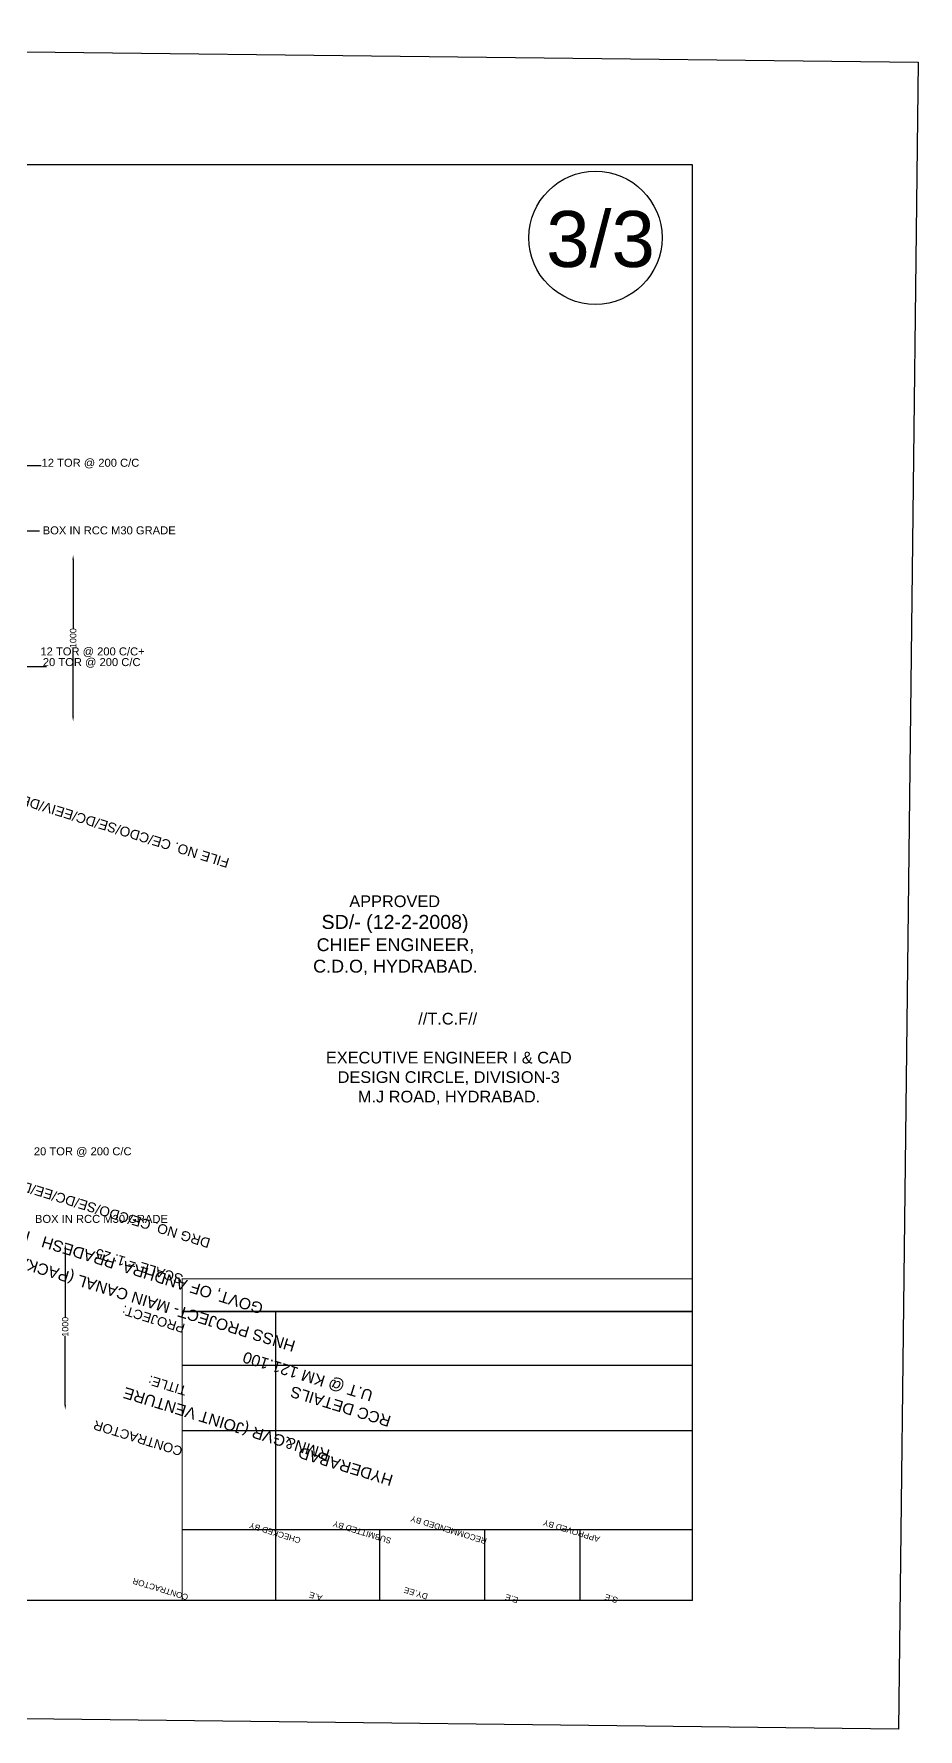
# Model space of a CAD drawing. Header units: millimetres. Extents: x 15950 to 31264, y 6093 to 16686.
# Drawn here: x 25741 to 31264, y 6093 to 16686 of the extents above; entities that cross this region are included whole.
import ezdxf

# ---------------------------------------------------------------- set-up
doc = ezdxf.new("R2010")
doc.units = ezdxf.units.MM
doc.header["$MEASUREMENT"] = 0
for name, color, linetype in [('TEXT', 7, 'Continuous'), ('TXT', 7, 'Continuous'), ('TXT @ 1', 7, 'Continuous')]:
    doc.layers.add(name, color=color, linetype=linetype)
doc.styles.add('Notes', font='arial.ttf', dxfattribs={"height": 0.1})
doc.styles.get("Standard").update_dxf_attribs({"font": 'arial.ttf'})
doc.dimstyles.new('Civil', dxfattribs={"dimtxt": 40, "dimasz": 30, "dimexe": 0.1, "dimexo": 0.0625, "dimgap": 0.09, "dimtad": 0, "dimdec": 0, "dimzin": 12, "dimdsep": 46, "dimtxsty": 'Standard', "dimcen": 0.1, "dimse1": 1, "dimse2": 1, "dimaunit": 1, "dimadec": 5, "dimazin": 2, "dimtfac": 1, "dimtdec": 0, "dimtofl": 0, "dimtmove": 0, "dimatfit": 3, "dimfxl": 1, "dimfrac": 1, "dimtolj": 1, "dimtzin": 0, "dimarcsym": 0})
picture_1 = doc.add_image_def('image1.jpg', size_in_pixel=(4808, 3296))

# ---------------------------------------------------------------- blocks, each defined once
blk = doc.blocks.new('*D65')
at = {"layer": 'Defpoints', "color": 0, "transparency": 16777216}
for p in [(25999, 13430), (25986, 12390), (25999, 12390)]:
    blk.add_point(p, dxfattribs=at)
at = {"layer": 'TEXT', "color": 0, "lineweight": -2, "transparency": 16777216}
for p, q in [((25986, 13400), (25986, 12968)), ((25986, 12420), (25986, 12852))]:
    blk.add_line(p, q, dxfattribs=at)
at = {"layer": 'TEXT', "color": 0, "transparency": 16777216}
for points in [[(25981, 13400), (25991, 13400), (25986, 13430)], [(25981, 12420), (25991, 12420), (25986, 12390)]]:
    blk.add_solid(points, dxfattribs=at)
at = {"layer": 'TEXT', "color": 0, "transparency": 16777216, "insert": (25986, 12910), "char_height": 40, "attachment_point": 5, "rotation": 90}
blk.add_mtext('\\A1;1000', dxfattribs=at)
blk = doc.blocks.new('*D89')
at = {"layer": 'Defpoints', "color": 0, "transparency": 16777216}
for p in [(25951, 9127), (25937, 8088), (25951, 8088)]:
    blk.add_point(p, dxfattribs=at)
at = {"layer": 'TEXT', "color": 0, "lineweight": -2, "transparency": 16777216}
for p, q in [((25937, 9097), (25937, 8665)), ((25937, 8118), (25937, 8550))]:
    blk.add_line(p, q, dxfattribs=at)
at = {"layer": 'TEXT', "color": 0, "transparency": 16777216}
for points in [[(25932, 9097), (25942, 9097), (25937, 9127)], [(25932, 8118), (25942, 8118), (25937, 8088)]]:
    blk.add_solid(points, dxfattribs=at)
at = {"layer": 'TEXT', "color": 0, "transparency": 16777216, "insert": (25937, 8607), "char_height": 40, "attachment_point": 5, "rotation": 90}
blk.add_mtext('\\A1;1000', dxfattribs=at)

msp = doc.modelspace()

# ---------------------------------------------------------------- linework, layer by layer
at = {"layer": 'TEXT'}
msp.add_lwpolyline([(17048.1, 15870.5), (29854.1, 15870.5), (29854.1, 6896.7), (17048.1, 6896.7)], close=True, dxfattribs=at)
msp.add_circle((29248.8, 15411.6), 416, dxfattribs=at)
at = {"layer": 'TXT'}
for p, q in [((27250.8, 8701.5), (27250.8, 6896.8)), ((26667.7, 8367.5), (29853.8, 8367.5)), ((26666.3, 7958.8), (29852.4, 7958.8)), ((26666.6, 7341), (29853.9, 7341)), ((27900.8, 7340.7), (27900.8, 6899)), ((28555.7, 7340.6), (28555.7, 6897.5)), ((29151.6, 7340.6), (29151.6, 6897.5))]:
    msp.add_line(p, q, dxfattribs=at)
at = {"layer": 'TXT', "const_width": 6.1}
msp.add_lwpolyline([(26666.3, 8907.1), (29854.1, 8907.1), (29854.1, 6896.7), (26666.3, 6896.7)], close=True, dxfattribs=at)
at = {"layer": 'TXT'}
msp.add_lwpolyline([(26667.1, 8701.5), (29853.7, 8701.5), (29853.7, 8701.5), (26667.1, 8701.5)], close=True, dxfattribs=at)

# ---------------------------------------------------------------- texts
at = {"layer": 'TEXT'}
for s, p in [('12 TOR @ 200 C/C', (25789.1, 13980.8)), ('BOX IN RCC M30 GRADE', (25796.1, 13558.4)), ('12 TOR @ 200 C/C+', (25781.7, 12802)), ('20 TOR @ 200 C/C', (25796.7, 12735.3)), ('20 TOR @ 200 C/C', (25740.7, 9678.4)), ('BOX IN RCC M30 GRADE', (25747.7, 9256))]:
    msp.add_text(s, height=50, dxfattribs=at).set_placement(p)
at = {"layer": 'TXT @ 1', "style": 'Notes'}
for s, height, p in [('FILE NO. CE/CDO/SE/DC/EEIV/DEE/AEE/HNSS', 61.004, (26966.3, 11531.6)), ('DRG NO. CE/CDO/SE/DC/EE/DIV-3/EPC/HNSS/60/2008', 61.004, (26848.2, 9155.9)), ('GOVT, OF ANDHRA  PRADESH   I&CAD DEPT.', 70.277, (27179.3, 8751.6)), ('HNSS PROJECT- MAIN CANAL (PACKAGE-35)', 70.277, (27380.2, 8516.6)), ('SCALE = 1: 25', 61.004, (26678, 8931.4)), ('PROJECT:', 58.56, (26689.7, 8622.7)), ('U.T @ KM 121.100', 70.277, (27864.5, 8206.1)), ('TITLE:', 58.56, (26700.7, 8231.8)), ('RMN&GVR (JOINT VENTURE', 70.277, (27595.5, 7836.7)), ('RCC DETAILS ', 70.277, (27977.4, 8047.1)), ('CONTRACTOR', 58.56, (26675.1, 7854.2)), ('HYDERABAD', 70.28, (27990.2, 7678.1)), ('RECOMMENDED BY', 36.602, (28573.5, 7282.6)), ('CHECKED BY', 36.6, (27411.3, 7287.4)), ('SUBMITTED BY', 36.602, (27977.5, 7285.1)), ('APPROVED BY', 36.602, (29279.4, 7294.8)), ('CONTRACTOR', 36.6, (26708.5, 6932.3)), ('A.E', 36.6, (27545.7, 6927.8)), ('DY.EE', 36.6, (28205.5, 6936.8)), ('E.E', 36.6, (28770.4, 6913.6)), ('S.E', 36.6, (29392.2, 6914.2))]:
    msp.add_text(s, height=height, rotation=162.91013, dxfattribs=at).set_placement(p)
at = {"layer": 'TXT @ 1', "attachment_point": 1, "style": 'Notes'}
for s, insert, char_height, width in [('\\pi-271.27;3/3', (29212.1, 15578.9), 350, 94.429), ('\\pi600.87;APPROVED\\P\\pi427.36;{\\H1.2x;SD/- (12-2-2008)\\P\\pi396.86;\\H0.91667x;CHIEF ENGINEER, \\P\\pi374.92;C.D.O, HYDRABAD.}', (27110.5, 11302.2), 73.01, 1763.102), ('\\pi697.41;//T.C.F// \\P\\pi881.55;\\P\\pi120.35;EXECUTIVE ENGINEER I & CAD \\P\\pi193.54;DESIGN CIRCLE, DIVISION-3\\P\\pi320.23;M.J ROAD, HYDRABAD.', (27444.6, 10568.7), 73.01, 1763.102)]:
    msp.add_mtext(s, dxfattribs=dict(at, insert=insert, char_height=char_height, width=width))

# ---------------------------------------------------------------- dimensions: what is measured, and where the dimension line sits
at = {"layer": 'TEXT'}
for base, p1, p2, picture, middle in [((25985.6, 12390), (25999.2, 13429.7), (25999.2, 12390), '*D65', (25985.6, 12909.8)), ((25937.2, 8087.6), (25950.8, 9127.2), (25950.8, 8087.6), '*D89', (25937.2, 8607.4))]:
    dim = msp.add_linear_dim(base=base, p1=p1, p2=p2, angle=90, text='1000', dimstyle='Civil', dxfattribs=at)
    dim.commit()
    dim.dimension.update_dxf_attribs({"geometry": picture, "text_midpoint": middle})

# ---------------------------------------------------------------- pictures from other files: only their frames are drawn
image = msp.add_image(picture_1, insert=(15950, 6270.7), size_in_units=(15193.6, 10415.6), rotation=-0.66999, dxfattribs=dict(fade=30))
image.dxf.flags = 7

# ---------------------------------------------------------------- leaders
for points in [[(25500.5, 13988.3), (25786.4, 13988.3)], [(25150.7, 13580.8), (25775.4, 13580.8)], [(25500.5, 12732.4), (25820, 12732.4)]]:
    msp.add_leader(points, dimstyle='Civil', override={"dimgap": 0.09, "dimtad": 0}, dxfattribs=at)

doc.saveas('drawing.dxf')
